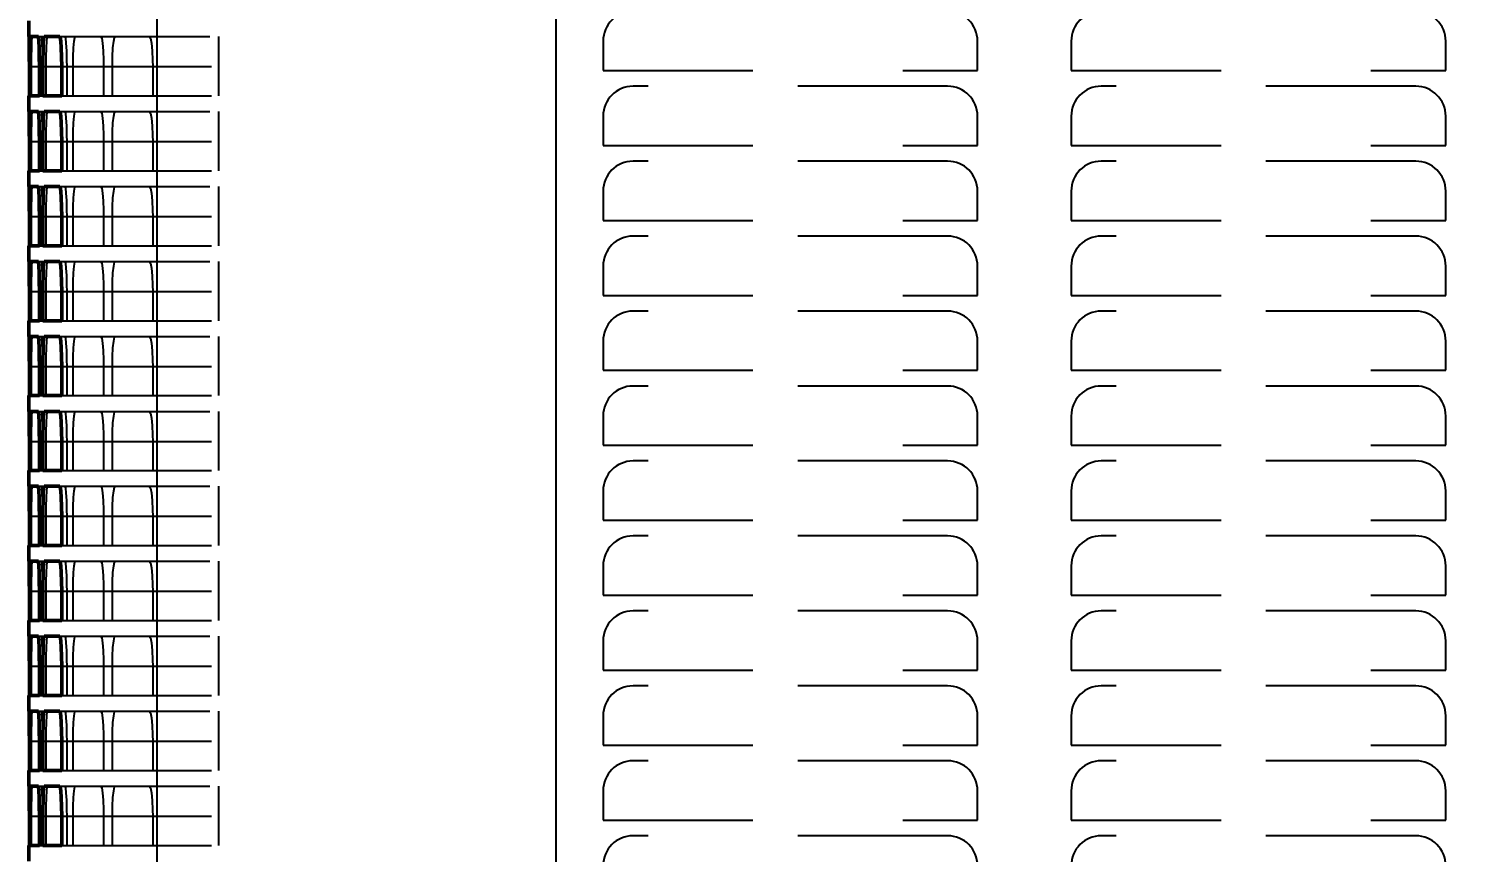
# Model space of a CAD drawing. Header units: inches. Extents: x -0.3 to 42.3, y 0 to 41.5.
# Drawn here: x -0.27 to 9.32, y 20.64 to 26.13 of the extents above; entities that cross this region are included whole.
import ezdxf

# ---------------------------------------------------------------- set-up
doc = ezdxf.new("R2010")
doc.units = ezdxf.units.IN
doc.header["$MEASUREMENT"] = 0
doc.linetypes.add('Dashed', pattern=[2, 1, -1])
for name, color, linetype, lineweight in [('AM_0', 7, 'Continuous', 50), ('AM_4', 3, 'Continuous', 25), ('AM_5', 3, 'Continuous', 25), ('AM_9', 6, 'Dashed', 25)]:
    doc.layers.add(name, color=color, linetype=linetype, lineweight=lineweight)
doc.dimstyles.get("Standard").update_dxf_attribs({"dimtxt": 0.18, "dimasz": 0.18, "dimexe": 0.18, "dimexo": 0.0625, "dimgap": 0.09, "dimtad": 0, "dimtih": 1, "dimtoh": 1, "dimdec": 4, "dimzin": 0, "dimdsep": 46, "dimtxsty": 'Standard', "dimcen": 0.09, "dimadec": 0, "dimazin": 0, "dimtfac": 1, "dimtdec": 4, "dimtofl": 0, "dimtmove": 0, "dimatfit": 3, "dimfxl": 1, "dimtolj": 1, "dimtzin": 0, "dimarcsym": 0})

# ---------------------------------------------------------------- blocks, each defined once
blk = doc.blocks.new('*D1')
at = {"layer": 'AM_5', "color": 0, "lineweight": -2}
for p, q in [((17.5, 41.5), (39.27, 41.5)), ((39.27, 39.5), (39.27, 26.3846)), ((39.27, 2), (39.27, 15.1154)), ((3.39, 0), (39.27, 0))]:
    blk.add_line(p, q, dxfattribs=at)
at = {"layer": 'AM_5', "color": 0}
for points in [[(39.6033, 39.5), (38.9367, 39.5), (39.27, 41.5)], [(38.9367, 2), (39.6033, 2), (39.27, 0)]]:
    blk.add_solid(points, dxfattribs=at)
at = {"layer": 'Defpoints', "color": 0}
for p in [(17.5, 41.5), (3.39, 0), (39.27, 0)]:
    blk.add_point(p, dxfattribs=at)
at = {"layer": 'AM_5', "color": 0, "insert": (39.27, 20.75), "char_height": 2, "attachment_point": 5, "rotation": 90}
blk.add_mtext('\\A1;41.5 in', dxfattribs=at)

msp = doc.modelspace()

# ---------------------------------------------------------------- linework, layer by layer
at = {"layer": 'AM_0'}
for p, q in [((-0.27, 26.186), (-0.27, 26.081)), ((-0.26742, 26.081), (-0.27, 26.081)), ((-0.20582, 26.081), (-0.25626, 26.081)), ((-0.06207, 26.081), (-0.16774, 26.081)), ((-0.26593, 25.686), (-0.26593, 25.881)), ((-0.25913, 25.881), (-0.25913, 25.686)), ((-0.19909, 25.686), (-0.19909, 25.881)), ((-0.17586, 25.881), (-0.17586, 25.686)), ((-0.05007, 25.686), (-0.05007, 25.881)), ((-0.27, 25.686), (-0.26593, 25.686)), ((-0.27, 25.686), (-0.27, 25.581)), ((-0.25913, 25.686), (-0.19909, 25.686)), ((-0.17586, 25.686), (-0.05007, 25.686)), ((-0.26742, 25.581), (-0.27, 25.581)), ((-0.20582, 25.581), (-0.25626, 25.581)), ((-0.06207, 25.581), (-0.16774, 25.581)), ((-0.26593, 25.186), (-0.26593, 25.381)), ((-0.25913, 25.381), (-0.25913, 25.186)), ((-0.19909, 25.186), (-0.19909, 25.381)), ((-0.17586, 25.381), (-0.17586, 25.186)), ((-0.05007, 25.186), (-0.05007, 25.381)), ((-0.27, 25.186), (-0.26593, 25.186)), ((-0.27, 25.186), (-0.27, 25.081)), ((-0.25913, 25.186), (-0.19909, 25.186)), ((-0.17586, 25.186), (-0.05007, 25.186)), ((-0.26742, 25.081), (-0.27, 25.081)), ((-0.20582, 25.081), (-0.25626, 25.081)), ((-0.06207, 25.081), (-0.16774, 25.081)), ((-0.26593, 24.686), (-0.26593, 24.881)), ((-0.25913, 24.881), (-0.25913, 24.686)), ((-0.19909, 24.686), (-0.19909, 24.881)), ((-0.17586, 24.881), (-0.17586, 24.686)), ((-0.05007, 24.686), (-0.05007, 24.881)), ((-0.27, 24.686), (-0.26593, 24.686)), ((-0.27, 24.686), (-0.27, 24.581)), ((-0.25913, 24.686), (-0.19909, 24.686)), ((-0.17586, 24.686), (-0.05007, 24.686)), ((-0.26742, 24.581), (-0.27, 24.581)), ((-0.20582, 24.581), (-0.25626, 24.581)), ((-0.06207, 24.581), (-0.16774, 24.581)), ((-0.26593, 24.186), (-0.26593, 24.381)), ((-0.25913, 24.381), (-0.25913, 24.186)), ((-0.19909, 24.186), (-0.19909, 24.381)), ((-0.17586, 24.381), (-0.17586, 24.186)), ((-0.05007, 24.186), (-0.05007, 24.381)), ((-0.27, 24.186), (-0.26593, 24.186)), ((-0.27, 24.186), (-0.27, 24.081)), ((-0.25913, 24.186), (-0.19909, 24.186)), ((-0.17586, 24.186), (-0.05007, 24.186)), ((-0.26742, 24.081), (-0.27, 24.081)), ((-0.20582, 24.081), (-0.25626, 24.081)), ((-0.06207, 24.081), (-0.16774, 24.081)), ((-0.26593, 23.686), (-0.26593, 23.881)), ((-0.25913, 23.881), (-0.25913, 23.686)), ((-0.19909, 23.686), (-0.19909, 23.881)), ((-0.17586, 23.881), (-0.17586, 23.686)), ((-0.05007, 23.686), (-0.05007, 23.881)), ((-0.27, 23.686), (-0.26593, 23.686)), ((-0.27, 23.686), (-0.27, 23.581)), ((-0.25913, 23.686), (-0.19909, 23.686)), ((-0.17586, 23.686), (-0.05007, 23.686)), ((-0.26742, 23.581), (-0.27, 23.581)), ((-0.20582, 23.581), (-0.25626, 23.581)), ((-0.06207, 23.581), (-0.16774, 23.581)), ((-0.26593, 23.186), (-0.26593, 23.381)), ((-0.25913, 23.381), (-0.25913, 23.186)), ((-0.19909, 23.186), (-0.19909, 23.381)), ((-0.17586, 23.381), (-0.17586, 23.186)), ((-0.05007, 23.186), (-0.05007, 23.381)), ((-0.27, 23.186), (-0.26593, 23.186)), ((-0.27, 23.186), (-0.27, 23.081)), ((-0.25913, 23.186), (-0.19909, 23.186)), ((-0.17586, 23.186), (-0.05007, 23.186)), ((-0.26742, 23.081), (-0.27, 23.081)), ((-0.20582, 23.081), (-0.25626, 23.081)), ((-0.06207, 23.081), (-0.16774, 23.081)), ((-0.26593, 22.686), (-0.26593, 22.881)), ((-0.25913, 22.881), (-0.25913, 22.686)), ((-0.19909, 22.686), (-0.19909, 22.881)), ((-0.17586, 22.881), (-0.17586, 22.686)), ((-0.05007, 22.686), (-0.05007, 22.881)), ((-0.27, 22.686), (-0.26593, 22.686)), ((-0.27, 22.686), (-0.27, 22.581)), ((-0.25913, 22.686), (-0.19909, 22.686)), ((-0.17586, 22.686), (-0.05007, 22.686)), ((-0.26742, 22.581), (-0.27, 22.581)), ((-0.20582, 22.581), (-0.25626, 22.581)), ((-0.06207, 22.581), (-0.16774, 22.581)), ((-0.26593, 22.186), (-0.26593, 22.381)), ((-0.25913, 22.381), (-0.25913, 22.186)), ((-0.19909, 22.186), (-0.19909, 22.381)), ((-0.17586, 22.381), (-0.17586, 22.186)), ((-0.05007, 22.186), (-0.05007, 22.381)), ((-0.27, 22.186), (-0.26593, 22.186)), ((-0.27, 22.186), (-0.27, 22.081)), ((-0.25913, 22.186), (-0.19909, 22.186)), ((-0.17586, 22.186), (-0.05007, 22.186)), ((-0.26742, 22.081), (-0.27, 22.081)), ((-0.20582, 22.081), (-0.25626, 22.081)), ((-0.06207, 22.081), (-0.16774, 22.081)), ((-0.26593, 21.686), (-0.26593, 21.881)), ((-0.25913, 21.881), (-0.25913, 21.686)), ((-0.19909, 21.686), (-0.19909, 21.881)), ((-0.17586, 21.881), (-0.17586, 21.686)), ((-0.05007, 21.686), (-0.05007, 21.881)), ((-0.27, 21.686), (-0.26593, 21.686)), ((-0.27, 21.686), (-0.27, 21.581)), ((-0.25913, 21.686), (-0.19909, 21.686)), ((-0.17586, 21.686), (-0.05007, 21.686)), ((-0.26742, 21.581), (-0.27, 21.581)), ((-0.20582, 21.581), (-0.25626, 21.581)), ((-0.06207, 21.581), (-0.16774, 21.581)), ((-0.26593, 21.186), (-0.26593, 21.381)), ((-0.25913, 21.381), (-0.25913, 21.186)), ((-0.19909, 21.186), (-0.19909, 21.381)), ((-0.17586, 21.381), (-0.17586, 21.186)), ((-0.05007, 21.186), (-0.05007, 21.381)), ((-0.27, 21.186), (-0.26593, 21.186)), ((-0.27, 21.186), (-0.27, 21.081)), ((-0.25913, 21.186), (-0.19909, 21.186)), ((-0.17586, 21.186), (-0.05007, 21.186)), ((-0.26742, 21.081), (-0.27, 21.081)), ((-0.20582, 21.081), (-0.25626, 21.081)), ((-0.06207, 21.081), (-0.16774, 21.081)), ((-0.26593, 20.686), (-0.26593, 20.881)), ((-0.25913, 20.881), (-0.25913, 20.686)), ((-0.19909, 20.686), (-0.19909, 20.881)), ((-0.17586, 20.881), (-0.17586, 20.686)), ((-0.05007, 20.686), (-0.05007, 20.881)), ((-0.27, 20.686), (-0.26593, 20.686)), ((-0.27, 20.686), (-0.27, 20.581)), ((-0.25913, 20.686), (-0.19909, 20.686)), ((-0.17586, 20.686), (-0.05007, 20.686))]:
    msp.add_line(p, q, dxfattribs=at)
for points in [[(-0.26593, 25.881), (-0.26603, 25.9472), (-0.26629, 26.00594), (-0.26667, 26.05059), (-0.26712, 26.07612), (-0.26742, 26.081)], [(-0.25626, 26.081), (-0.25725, 26.06972), (-0.25809, 26.03717), (-0.25871, 25.987), (-0.25906, 25.92488), (-0.25913, 25.881)], [(-0.19909, 25.881), (-0.19947, 25.94717), (-0.20059, 26.00588), (-0.20229, 26.05053), (-0.20437, 26.0761), (-0.20582, 26.081)], [(-0.16774, 26.081), (-0.17047, 26.06971), (-0.17286, 26.03711), (-0.17465, 25.98689), (-0.17567, 25.92475), (-0.17586, 25.881)], [(-0.05007, 25.881), (-0.05075, 25.94711), (-0.05272, 26.00577), (-0.05573, 26.05042), (-0.05944, 26.07604), (-0.06207, 26.081)], [(-0.26593, 25.381), (-0.26603, 25.4472), (-0.26629, 25.50594), (-0.26667, 25.55059), (-0.26712, 25.57612), (-0.26742, 25.581)], [(-0.25626, 25.581), (-0.25725, 25.56972), (-0.25809, 25.53717), (-0.25871, 25.487), (-0.25906, 25.42488), (-0.25913, 25.381)], [(-0.19909, 25.381), (-0.19947, 25.44717), (-0.20059, 25.50588), (-0.20229, 25.55053), (-0.20437, 25.5761), (-0.20582, 25.581)], [(-0.16774, 25.581), (-0.17047, 25.56971), (-0.17286, 25.53711), (-0.17465, 25.48689), (-0.17567, 25.42475), (-0.17586, 25.381)], [(-0.05007, 25.381), (-0.05075, 25.44711), (-0.05272, 25.50577), (-0.05573, 25.55042), (-0.05944, 25.57604), (-0.06207, 25.581)], [(-0.26593, 24.881), (-0.26603, 24.9472), (-0.26629, 25.00594), (-0.26667, 25.05059), (-0.26712, 25.07612), (-0.26742, 25.081)], [(-0.25626, 25.081), (-0.25725, 25.06972), (-0.25809, 25.03717), (-0.25871, 24.987), (-0.25906, 24.92488), (-0.25913, 24.881)], [(-0.19909, 24.881), (-0.19947, 24.94717), (-0.20059, 25.00588), (-0.20229, 25.05053), (-0.20437, 25.0761), (-0.20582, 25.081)], [(-0.16774, 25.081), (-0.17047, 25.06971), (-0.17286, 25.03711), (-0.17465, 24.98689), (-0.17567, 24.92475), (-0.17586, 24.881)], [(-0.05007, 24.881), (-0.05075, 24.94711), (-0.05272, 25.00577), (-0.05573, 25.05042), (-0.05944, 25.07604), (-0.06207, 25.081)], [(-0.26593, 24.381), (-0.26603, 24.4472), (-0.26629, 24.50594), (-0.26667, 24.55059), (-0.26712, 24.57612), (-0.26742, 24.581)], [(-0.25626, 24.581), (-0.25725, 24.56972), (-0.25809, 24.53717), (-0.25871, 24.487), (-0.25906, 24.42488), (-0.25913, 24.381)], [(-0.19909, 24.381), (-0.19947, 24.44717), (-0.20059, 24.50588), (-0.20229, 24.55053), (-0.20437, 24.5761), (-0.20582, 24.581)], [(-0.16774, 24.581), (-0.17047, 24.56971), (-0.17286, 24.53711), (-0.17465, 24.48689), (-0.17567, 24.42475), (-0.17586, 24.381)], [(-0.05007, 24.381), (-0.05075, 24.44711), (-0.05272, 24.50577), (-0.05573, 24.55042), (-0.05944, 24.57604), (-0.06207, 24.581)], [(-0.26593, 23.881), (-0.26603, 23.9472), (-0.26629, 24.00594), (-0.26667, 24.05059), (-0.26712, 24.07612), (-0.26742, 24.081)], [(-0.25626, 24.081), (-0.25725, 24.06972), (-0.25809, 24.03717), (-0.25871, 23.987), (-0.25906, 23.92488), (-0.25913, 23.881)], [(-0.19909, 23.881), (-0.19947, 23.94717), (-0.20059, 24.00588), (-0.20229, 24.05053), (-0.20437, 24.0761), (-0.20582, 24.081)], [(-0.16774, 24.081), (-0.17047, 24.06971), (-0.17286, 24.03711), (-0.17465, 23.98689), (-0.17567, 23.92475), (-0.17586, 23.881)], [(-0.05007, 23.881), (-0.05075, 23.94711), (-0.05272, 24.00577), (-0.05573, 24.05042), (-0.05944, 24.07604), (-0.06207, 24.081)], [(-0.26593, 23.381), (-0.26603, 23.4472), (-0.26629, 23.50594), (-0.26667, 23.55059), (-0.26712, 23.57612), (-0.26742, 23.581)], [(-0.25626, 23.581), (-0.25725, 23.56972), (-0.25809, 23.53717), (-0.25871, 23.487), (-0.25906, 23.42488), (-0.25913, 23.381)], [(-0.19909, 23.381), (-0.19947, 23.44717), (-0.20059, 23.50588), (-0.20229, 23.55053), (-0.20437, 23.5761), (-0.20582, 23.581)], [(-0.16774, 23.581), (-0.17047, 23.56971), (-0.17286, 23.53711), (-0.17465, 23.48689), (-0.17567, 23.42475), (-0.17586, 23.381)], [(-0.05007, 23.381), (-0.05075, 23.44711), (-0.05272, 23.50577), (-0.05573, 23.55042), (-0.05944, 23.57604), (-0.06207, 23.581)], [(-0.26593, 22.881), (-0.26603, 22.9472), (-0.26629, 23.00594), (-0.26667, 23.05059), (-0.26712, 23.07612), (-0.26742, 23.081)], [(-0.25626, 23.081), (-0.25725, 23.06972), (-0.25809, 23.03717), (-0.25871, 22.987), (-0.25906, 22.92488), (-0.25913, 22.881)], [(-0.19909, 22.881), (-0.19947, 22.94717), (-0.20059, 23.00588), (-0.20229, 23.05053), (-0.20437, 23.0761), (-0.20582, 23.081)], [(-0.16774, 23.081), (-0.17047, 23.06971), (-0.17286, 23.03711), (-0.17465, 22.98689), (-0.17567, 22.92475), (-0.17586, 22.881)], [(-0.05007, 22.881), (-0.05075, 22.94711), (-0.05272, 23.00577), (-0.05573, 23.05042), (-0.05944, 23.07604), (-0.06207, 23.081)], [(-0.26593, 22.381), (-0.26603, 22.4472), (-0.26629, 22.50594), (-0.26667, 22.55059), (-0.26712, 22.57612), (-0.26742, 22.581)], [(-0.25626, 22.581), (-0.25725, 22.56972), (-0.25809, 22.53717), (-0.25871, 22.487), (-0.25906, 22.42488), (-0.25913, 22.381)], [(-0.19909, 22.381), (-0.19947, 22.44717), (-0.20059, 22.50588), (-0.20229, 22.55053), (-0.20437, 22.5761), (-0.20582, 22.581)], [(-0.16774, 22.581), (-0.17047, 22.56971), (-0.17286, 22.53711), (-0.17465, 22.48689), (-0.17567, 22.42475), (-0.17586, 22.381)], [(-0.05007, 22.381), (-0.05075, 22.44711), (-0.05272, 22.50577), (-0.05573, 22.55042), (-0.05944, 22.57604), (-0.06207, 22.581)], [(-0.26593, 21.881), (-0.26603, 21.9472), (-0.26629, 22.00594), (-0.26667, 22.05059), (-0.26712, 22.07612), (-0.26742, 22.081)], [(-0.25626, 22.081), (-0.25725, 22.06972), (-0.25809, 22.03717), (-0.25871, 21.987), (-0.25906, 21.92488), (-0.25913, 21.881)], [(-0.19909, 21.881), (-0.19947, 21.94717), (-0.20059, 22.00588), (-0.20229, 22.05053), (-0.20437, 22.0761), (-0.20582, 22.081)], [(-0.16774, 22.081), (-0.17047, 22.06971), (-0.17286, 22.03711), (-0.17465, 21.98689), (-0.17567, 21.92475), (-0.17586, 21.881)], [(-0.05007, 21.881), (-0.05075, 21.94711), (-0.05272, 22.00577), (-0.05573, 22.05042), (-0.05944, 22.07604), (-0.06207, 22.081)], [(-0.26593, 21.381), (-0.26603, 21.4472), (-0.26629, 21.50594), (-0.26667, 21.55059), (-0.26712, 21.57612), (-0.26742, 21.581)], [(-0.25626, 21.581), (-0.25725, 21.56972), (-0.25809, 21.53717), (-0.25871, 21.487), (-0.25906, 21.42488), (-0.25913, 21.381)], [(-0.19909, 21.381), (-0.19947, 21.44717), (-0.20059, 21.50588), (-0.20229, 21.55053), (-0.20437, 21.5761), (-0.20582, 21.581)], [(-0.16774, 21.581), (-0.17047, 21.56971), (-0.17286, 21.53711), (-0.17465, 21.48689), (-0.17567, 21.42475), (-0.17586, 21.381)], [(-0.05007, 21.381), (-0.05075, 21.44711), (-0.05272, 21.50577), (-0.05573, 21.55042), (-0.05944, 21.57604), (-0.06207, 21.581)], [(-0.26593, 20.881), (-0.26603, 20.9472), (-0.26629, 21.00594), (-0.26667, 21.05059), (-0.26712, 21.07612), (-0.26742, 21.081)], [(-0.25626, 21.081), (-0.25725, 21.06972), (-0.25809, 21.03717), (-0.25871, 20.987), (-0.25906, 20.92488), (-0.25913, 20.881)], [(-0.19909, 20.881), (-0.19947, 20.94717), (-0.20059, 21.00588), (-0.20229, 21.05053), (-0.20437, 21.0761), (-0.20582, 21.081)], [(-0.16774, 21.081), (-0.17047, 21.06971), (-0.17286, 21.03711), (-0.17465, 20.98689), (-0.17567, 20.92475), (-0.17586, 20.881)], [(-0.05007, 20.881), (-0.05075, 20.94711), (-0.05272, 21.00577), (-0.05573, 21.05042), (-0.05944, 21.07604), (-0.06207, 21.081)]]:
    msp.add_lwpolyline(points, dxfattribs=at)
at = {"layer": 'AM_4'}
for p, q in [((0.58584, 41.5), (0.58584, 14.625)), ((3.2489, 41.5), (3.2489, 14.625)), ((-0.25913, 25.881), (-0.19909, 25.881)), ((-0.17586, 25.881), (-0.05007, 25.881)), ((-0.25913, 25.381), (-0.19909, 25.381)), ((-0.17586, 25.381), (-0.05007, 25.381)), ((-0.25913, 24.881), (-0.19909, 24.881)), ((-0.17586, 24.881), (-0.05007, 24.881)), ((-0.25913, 24.381), (-0.19909, 24.381)), ((-0.17586, 24.381), (-0.05007, 24.381)), ((-0.25913, 23.881), (-0.19909, 23.881)), ((-0.17586, 23.881), (-0.05007, 23.881)), ((-0.25913, 23.381), (-0.19909, 23.381)), ((-0.17586, 23.381), (-0.05007, 23.381)), ((-0.25913, 22.881), (-0.19909, 22.881)), ((-0.17586, 22.881), (-0.05007, 22.881)), ((-0.25913, 22.381), (-0.19909, 22.381)), ((-0.17586, 22.381), (-0.05007, 22.381)), ((-0.25913, 21.881), (-0.19909, 21.881)), ((-0.17586, 21.881), (-0.05007, 21.881)), ((-0.25913, 21.381), (-0.19909, 21.381)), ((-0.17586, 21.381), (-0.05007, 21.381)), ((-0.25913, 20.881), (-0.19909, 20.881)), ((-0.17586, 20.881), (-0.05007, 20.881))]:
    msp.add_line(p, q, dxfattribs=at)
at = {"layer": 'AM_9'}
for p, q in [((3.2489, 41.5), (3.2489, 1.625)), ((-0.26742, 26.081), (-0.25626, 26.081)), ((-0.20582, 26.081), (-0.16774, 26.081)), ((-0.06207, 26.081), (1, 26.081)), ((1, 25.686), (1, 26.081)), ((3.564, 26.05), (3.564, 25.855)), ((6.064, 25.855), (6.064, 26.05)), ((6.689, 26.05), (6.689, 25.855)), ((9.189, 25.855), (9.189, 26.05)), ((-0.26593, 25.881), (-0.25913, 25.881)), ((-0.26035, 25.881), (-0.26035, 25.686)), ((-0.25075, 25.686), (-0.25075, 25.881)), ((-0.19909, 25.881), (-0.17586, 25.881)), ((-0.17953, 25.881), (-0.17953, 25.686)), ((-0.15351, 25.686), (-0.15351, 25.881)), ((-0.05007, 25.881), (1, 25.881)), ((-0.01649, 25.881), (-0.01649, 25.686)), ((0.026, 25.686), (0.026, 25.881)), ((0.22909, 25.881), (0.22909, 25.686)), ((0.28815, 25.686), (0.28815, 25.881)), ((0.55774, 25.881), (0.55774, 25.686)), ((3.564, 25.855), (6.064, 25.855)), ((6.689, 25.855), (9.189, 25.855)), ((5.864, 25.75), (3.764, 25.75)), ((8.989, 25.75), (6.889, 25.75)), ((-0.26593, 25.686), (-0.25913, 25.686)), ((-0.19909, 25.686), (-0.17586, 25.686)), ((-0.05007, 25.686), (1, 25.686)), ((-0.26742, 25.581), (-0.25626, 25.581)), ((-0.20582, 25.581), (-0.16774, 25.581)), ((-0.06207, 25.581), (1, 25.581)), ((1, 25.186), (1, 25.581)), ((3.564, 25.55), (3.564, 25.355)), ((6.064, 25.355), (6.064, 25.55)), ((6.689, 25.55), (6.689, 25.355)), ((9.189, 25.355), (9.189, 25.55)), ((-0.26593, 25.381), (-0.25913, 25.381)), ((-0.26035, 25.381), (-0.26035, 25.186)), ((-0.25075, 25.186), (-0.25075, 25.381)), ((-0.19909, 25.381), (-0.17586, 25.381)), ((-0.17953, 25.381), (-0.17953, 25.186)), ((-0.15351, 25.186), (-0.15351, 25.381)), ((-0.05007, 25.381), (1, 25.381)), ((-0.01649, 25.381), (-0.01649, 25.186)), ((0.026, 25.186), (0.026, 25.381)), ((0.22909, 25.381), (0.22909, 25.186)), ((0.28815, 25.186), (0.28815, 25.381)), ((0.55774, 25.381), (0.55774, 25.186)), ((3.564, 25.355), (6.064, 25.355)), ((6.689, 25.355), (9.189, 25.355)), ((5.864, 25.25), (3.764, 25.25)), ((8.989, 25.25), (6.889, 25.25)), ((-0.26593, 25.186), (-0.25913, 25.186)), ((-0.19909, 25.186), (-0.17586, 25.186)), ((-0.05007, 25.186), (1, 25.186)), ((-0.26742, 25.081), (-0.25626, 25.081)), ((-0.20582, 25.081), (-0.16774, 25.081)), ((-0.06207, 25.081), (1, 25.081)), ((1, 24.686), (1, 25.081)), ((3.564, 25.05), (3.564, 24.855)), ((6.064, 24.855), (6.064, 25.05)), ((6.689, 25.05), (6.689, 24.855)), ((9.189, 24.855), (9.189, 25.05)), ((-0.26593, 24.881), (-0.25913, 24.881)), ((-0.26035, 24.881), (-0.26035, 24.686)), ((-0.25075, 24.686), (-0.25075, 24.881)), ((-0.19909, 24.881), (-0.17586, 24.881)), ((-0.17953, 24.881), (-0.17953, 24.686)), ((-0.15351, 24.686), (-0.15351, 24.881)), ((-0.05007, 24.881), (1, 24.881)), ((-0.01649, 24.881), (-0.01649, 24.686)), ((0.026, 24.686), (0.026, 24.881)), ((0.22909, 24.881), (0.22909, 24.686)), ((0.28815, 24.686), (0.28815, 24.881)), ((0.55774, 24.881), (0.55774, 24.686)), ((3.564, 24.855), (6.064, 24.855)), ((6.689, 24.855), (9.189, 24.855)), ((5.864, 24.75), (3.764, 24.75)), ((8.989, 24.75), (6.889, 24.75)), ((-0.26593, 24.686), (-0.25913, 24.686)), ((-0.19909, 24.686), (-0.17586, 24.686)), ((-0.05007, 24.686), (1, 24.686)), ((-0.26742, 24.581), (-0.25626, 24.581)), ((-0.20582, 24.581), (-0.16774, 24.581)), ((-0.06207, 24.581), (1, 24.581)), ((1, 24.186), (1, 24.581)), ((3.564, 24.55), (3.564, 24.355)), ((6.064, 24.355), (6.064, 24.55)), ((6.689, 24.55), (6.689, 24.355)), ((9.189, 24.355), (9.189, 24.55)), ((-0.26593, 24.381), (-0.25913, 24.381)), ((-0.26035, 24.381), (-0.26035, 24.186)), ((-0.25075, 24.186), (-0.25075, 24.381)), ((-0.19909, 24.381), (-0.17586, 24.381)), ((-0.17953, 24.381), (-0.17953, 24.186)), ((-0.15351, 24.186), (-0.15351, 24.381)), ((-0.05007, 24.381), (1, 24.381)), ((-0.01649, 24.381), (-0.01649, 24.186)), ((0.026, 24.186), (0.026, 24.381)), ((0.22909, 24.381), (0.22909, 24.186)), ((0.28815, 24.186), (0.28815, 24.381)), ((0.55774, 24.381), (0.55774, 24.186)), ((3.564, 24.355), (6.064, 24.355)), ((6.689, 24.355), (9.189, 24.355)), ((-0.26593, 24.186), (-0.25913, 24.186)), ((-0.19909, 24.186), (-0.17586, 24.186)), ((-0.05007, 24.186), (1, 24.186)), ((5.864, 24.25), (3.764, 24.25)), ((8.989, 24.25), (6.889, 24.25)), ((-0.26742, 24.081), (-0.25626, 24.081)), ((-0.20582, 24.081), (-0.16774, 24.081)), ((-0.06207, 24.081), (1, 24.081)), ((1, 23.686), (1, 24.081)), ((3.564, 24.05), (3.564, 23.855)), ((6.064, 23.855), (6.064, 24.05)), ((6.689, 24.05), (6.689, 23.855)), ((9.189, 23.855), (9.189, 24.05)), ((-0.26593, 23.881), (-0.25913, 23.881)), ((-0.26035, 23.881), (-0.26035, 23.686)), ((-0.25075, 23.686), (-0.25075, 23.881)), ((-0.19909, 23.881), (-0.17586, 23.881)), ((-0.17953, 23.881), (-0.17953, 23.686)), ((-0.15351, 23.686), (-0.15351, 23.881)), ((-0.05007, 23.881), (1, 23.881)), ((-0.01649, 23.881), (-0.01649, 23.686)), ((0.026, 23.686), (0.026, 23.881)), ((0.22909, 23.881), (0.22909, 23.686)), ((0.28815, 23.686), (0.28815, 23.881)), ((0.55774, 23.881), (0.55774, 23.686)), ((3.564, 23.855), (6.064, 23.855)), ((6.689, 23.855), (9.189, 23.855)), ((5.864, 23.75), (3.764, 23.75)), ((8.989, 23.75), (6.889, 23.75)), ((-0.26593, 23.686), (-0.25913, 23.686)), ((-0.19909, 23.686), (-0.17586, 23.686)), ((-0.05007, 23.686), (1, 23.686)), ((-0.26742, 23.581), (-0.25626, 23.581)), ((-0.20582, 23.581), (-0.16774, 23.581)), ((-0.06207, 23.581), (1, 23.581)), ((1, 23.186), (1, 23.581)), ((3.564, 23.55), (3.564, 23.355)), ((6.064, 23.355), (6.064, 23.55)), ((6.689, 23.55), (6.689, 23.355)), ((9.189, 23.355), (9.189, 23.55)), ((-0.26593, 23.381), (-0.25913, 23.381)), ((-0.26035, 23.381), (-0.26035, 23.186)), ((-0.25075, 23.186), (-0.25075, 23.381)), ((-0.19909, 23.381), (-0.17586, 23.381)), ((-0.17953, 23.381), (-0.17953, 23.186)), ((-0.15351, 23.186), (-0.15351, 23.381)), ((-0.05007, 23.381), (1, 23.381)), ((-0.01649, 23.381), (-0.01649, 23.186)), ((0.026, 23.186), (0.026, 23.381)), ((0.22909, 23.381), (0.22909, 23.186)), ((0.28815, 23.186), (0.28815, 23.381)), ((0.55774, 23.381), (0.55774, 23.186)), ((3.564, 23.355), (6.064, 23.355)), ((6.689, 23.355), (9.189, 23.355)), ((5.864, 23.25), (3.764, 23.25)), ((8.989, 23.25), (6.889, 23.25)), ((-0.26593, 23.186), (-0.25913, 23.186)), ((-0.19909, 23.186), (-0.17586, 23.186)), ((-0.05007, 23.186), (1, 23.186)), ((-0.26742, 23.081), (-0.25626, 23.081)), ((-0.20582, 23.081), (-0.16774, 23.081)), ((-0.06207, 23.081), (1, 23.081)), ((1, 22.686), (1, 23.081)), ((3.564, 23.05), (3.564, 22.855)), ((6.064, 22.855), (6.064, 23.05)), ((6.689, 23.05), (6.689, 22.855)), ((9.189, 22.855), (9.189, 23.05)), ((-0.26593, 22.881), (-0.25913, 22.881)), ((-0.26035, 22.881), (-0.26035, 22.686)), ((-0.25075, 22.686), (-0.25075, 22.881)), ((-0.19909, 22.881), (-0.17586, 22.881)), ((-0.17953, 22.881), (-0.17953, 22.686)), ((-0.15351, 22.686), (-0.15351, 22.881)), ((-0.05007, 22.881), (1, 22.881)), ((-0.01649, 22.881), (-0.01649, 22.686)), ((0.026, 22.686), (0.026, 22.881)), ((0.22909, 22.881), (0.22909, 22.686)), ((0.28815, 22.686), (0.28815, 22.881)), ((0.55774, 22.881), (0.55774, 22.686)), ((3.564, 22.855), (6.064, 22.855)), ((6.689, 22.855), (9.189, 22.855)), ((5.864, 22.75), (3.764, 22.75)), ((8.989, 22.75), (6.889, 22.75)), ((-0.26593, 22.686), (-0.25913, 22.686)), ((-0.19909, 22.686), (-0.17586, 22.686)), ((-0.05007, 22.686), (1, 22.686)), ((-0.26742, 22.581), (-0.25626, 22.581)), ((-0.20582, 22.581), (-0.16774, 22.581)), ((-0.06207, 22.581), (1, 22.581)), ((1, 22.186), (1, 22.581)), ((3.564, 22.55), (3.564, 22.355)), ((6.064, 22.355), (6.064, 22.55)), ((6.689, 22.55), (6.689, 22.355)), ((9.189, 22.355), (9.189, 22.55)), ((-0.26593, 22.381), (-0.25913, 22.381)), ((-0.26035, 22.381), (-0.26035, 22.186)), ((-0.25075, 22.186), (-0.25075, 22.381)), ((-0.19909, 22.381), (-0.17586, 22.381)), ((-0.17953, 22.381), (-0.17953, 22.186)), ((-0.15351, 22.186), (-0.15351, 22.381)), ((-0.05007, 22.381), (1, 22.381)), ((-0.01649, 22.381), (-0.01649, 22.186)), ((0.026, 22.186), (0.026, 22.381)), ((0.22909, 22.381), (0.22909, 22.186)), ((0.28815, 22.186), (0.28815, 22.381)), ((0.55774, 22.381), (0.55774, 22.186)), ((3.564, 22.355), (6.064, 22.355)), ((6.689, 22.355), (9.189, 22.355)), ((5.864, 22.25), (3.764, 22.25)), ((8.989, 22.25), (6.889, 22.25)), ((-0.26593, 22.186), (-0.25913, 22.186)), ((-0.19909, 22.186), (-0.17586, 22.186)), ((-0.05007, 22.186), (1, 22.186)), ((-0.26742, 22.081), (-0.25626, 22.081)), ((-0.20582, 22.081), (-0.16774, 22.081)), ((-0.06207, 22.081), (1, 22.081)), ((1, 21.686), (1, 22.081)), ((3.564, 22.05), (3.564, 21.855)), ((6.064, 21.855), (6.064, 22.05)), ((6.689, 22.05), (6.689, 21.855)), ((9.189, 21.855), (9.189, 22.05)), ((-0.26593, 21.881), (-0.25913, 21.881)), ((-0.26035, 21.881), (-0.26035, 21.686)), ((-0.25075, 21.686), (-0.25075, 21.881)), ((-0.19909, 21.881), (-0.17586, 21.881)), ((-0.17953, 21.881), (-0.17953, 21.686)), ((-0.15351, 21.686), (-0.15351, 21.881)), ((-0.05007, 21.881), (1, 21.881)), ((-0.01649, 21.881), (-0.01649, 21.686)), ((0.026, 21.686), (0.026, 21.881)), ((0.22909, 21.881), (0.22909, 21.686)), ((0.28815, 21.686), (0.28815, 21.881)), ((0.55774, 21.881), (0.55774, 21.686)), ((3.564, 21.855), (6.064, 21.855)), ((6.689, 21.855), (9.189, 21.855)), ((-0.26593, 21.686), (-0.25913, 21.686)), ((-0.19909, 21.686), (-0.17586, 21.686)), ((-0.05007, 21.686), (1, 21.686)), ((5.864, 21.75), (3.764, 21.75)), ((8.989, 21.75), (6.889, 21.75)), ((-0.26742, 21.581), (-0.25626, 21.581)), ((-0.20582, 21.581), (-0.16774, 21.581)), ((-0.06207, 21.581), (1, 21.581)), ((1, 21.186), (1, 21.581)), ((3.564, 21.55), (3.564, 21.355)), ((6.064, 21.355), (6.064, 21.55)), ((6.689, 21.55), (6.689, 21.355)), ((9.189, 21.355), (9.189, 21.55)), ((-0.26593, 21.381), (-0.25913, 21.381)), ((-0.26035, 21.381), (-0.26035, 21.186)), ((-0.25075, 21.186), (-0.25075, 21.381)), ((-0.19909, 21.381), (-0.17586, 21.381)), ((-0.17953, 21.381), (-0.17953, 21.186)), ((-0.15351, 21.186), (-0.15351, 21.381)), ((-0.05007, 21.381), (1, 21.381)), ((-0.01649, 21.381), (-0.01649, 21.186)), ((0.026, 21.186), (0.026, 21.381)), ((0.22909, 21.381), (0.22909, 21.186)), ((0.28815, 21.186), (0.28815, 21.381)), ((0.55774, 21.381), (0.55774, 21.186)), ((3.564, 21.355), (6.064, 21.355)), ((6.689, 21.355), (9.189, 21.355)), ((5.864, 21.25), (3.764, 21.25)), ((8.989, 21.25), (6.889, 21.25)), ((-0.26593, 21.186), (-0.25913, 21.186)), ((-0.19909, 21.186), (-0.17586, 21.186)), ((-0.05007, 21.186), (1, 21.186)), ((-0.26742, 21.081), (-0.25626, 21.081)), ((-0.20582, 21.081), (-0.16774, 21.081)), ((-0.06207, 21.081), (1, 21.081)), ((1, 20.686), (1, 21.081)), ((3.564, 21.05), (3.564, 20.855)), ((6.064, 20.855), (6.064, 21.05)), ((6.689, 21.05), (6.689, 20.855)), ((9.189, 20.855), (9.189, 21.05)), ((-0.26593, 20.881), (-0.25913, 20.881)), ((-0.26035, 20.881), (-0.26035, 20.686)), ((-0.25075, 20.686), (-0.25075, 20.881)), ((-0.19909, 20.881), (-0.17586, 20.881)), ((-0.17953, 20.881), (-0.17953, 20.686)), ((-0.15351, 20.686), (-0.15351, 20.881)), ((-0.05007, 20.881), (1, 20.881)), ((-0.01649, 20.881), (-0.01649, 20.686)), ((0.026, 20.686), (0.026, 20.881)), ((0.22909, 20.881), (0.22909, 20.686)), ((0.28815, 20.686), (0.28815, 20.881)), ((0.55774, 20.881), (0.55774, 20.686)), ((3.564, 20.855), (6.064, 20.855)), ((6.689, 20.855), (9.189, 20.855)), ((5.864, 20.75), (3.764, 20.75)), ((8.989, 20.75), (6.889, 20.75)), ((-0.26593, 20.686), (-0.25913, 20.686)), ((-0.19909, 20.686), (-0.17586, 20.686)), ((-0.05007, 20.686), (1, 20.686))]:
    msp.add_line(p, q, dxfattribs=at)
for points in [[(-0.26273, 26.081), (-0.26198, 26.06972), (-0.26128, 26.03717), (-0.26073, 25.987), (-0.26041, 25.92489), (-0.26035, 25.881)], [(-0.25075, 25.881), (-0.25055, 25.94719), (-0.24996, 26.00592), (-0.24902, 26.05057), (-0.24784, 26.07611), (-0.24699, 26.081)], [(-0.18716, 26.081), (-0.18467, 26.06971), (-0.18243, 26.03712), (-0.18071, 25.9869), (-0.17972, 25.92476), (-0.17953, 25.881)], [(-0.15351, 25.881), (-0.15301, 25.94715), (-0.15156, 26.00585), (-0.14931, 26.0505), (-0.1465, 26.07608), (-0.14448, 26.081)], [(-0.0294, 26.081), (-0.02516, 26.06969), (-0.02136, 26.03702), (-0.01846, 25.9867), (-0.01681, 25.92451), (-0.01649, 25.881)], [(0.026, 25.881), (0.0268, 25.94708), (0.0291, 26.0057), (0.03265, 26.05035), (0.0371, 26.07601), (0.0403, 26.081)], [(0.21089, 26.081), (0.21689, 26.06965), (0.22225, 26.03686), (0.22634, 25.98638), (0.22866, 25.92412), (0.22909, 25.881)], [(0.28815, 25.881), (0.28924, 25.94697), (0.29239, 26.0055), (0.29725, 26.05014), (0.30334, 26.07592), (0.30776, 26.081)], [(0.5342, 26.081), (0.54199, 26.0696), (0.54894, 26.03665), (0.55421, 25.98596), (0.55719, 25.92359), (0.55774, 25.881)], [(-0.26273, 25.581), (-0.26198, 25.56972), (-0.26128, 25.53717), (-0.26073, 25.487), (-0.26041, 25.42489), (-0.26035, 25.381)], [(-0.25075, 25.381), (-0.25055, 25.44719), (-0.24996, 25.50592), (-0.24902, 25.55057), (-0.24784, 25.57611), (-0.24699, 25.581)], [(-0.18716, 25.581), (-0.18467, 25.56971), (-0.18243, 25.53712), (-0.18071, 25.4869), (-0.17972, 25.42476), (-0.17953, 25.381)], [(-0.15351, 25.381), (-0.15301, 25.44715), (-0.15156, 25.50585), (-0.14931, 25.5505), (-0.1465, 25.57608), (-0.14448, 25.581)], [(-0.0294, 25.581), (-0.02516, 25.56969), (-0.02136, 25.53702), (-0.01846, 25.4867), (-0.01681, 25.42451), (-0.01649, 25.381)], [(0.026, 25.381), (0.0268, 25.44708), (0.0291, 25.5057), (0.03265, 25.55035), (0.0371, 25.57601), (0.0403, 25.581)], [(0.21089, 25.581), (0.21689, 25.56965), (0.22225, 25.53686), (0.22634, 25.48638), (0.22866, 25.42412), (0.22909, 25.381)], [(0.28815, 25.381), (0.28924, 25.44697), (0.29239, 25.5055), (0.29725, 25.55014), (0.30334, 25.57592), (0.30776, 25.581)], [(0.5342, 25.581), (0.54199, 25.5696), (0.54894, 25.53665), (0.55421, 25.48596), (0.55719, 25.42359), (0.55774, 25.381)], [(-0.26273, 25.081), (-0.26198, 25.06972), (-0.26128, 25.03717), (-0.26073, 24.987), (-0.26041, 24.92489), (-0.26035, 24.881)], [(-0.25075, 24.881), (-0.25055, 24.94719), (-0.24996, 25.00592), (-0.24902, 25.05057), (-0.24784, 25.07611), (-0.24699, 25.081)], [(-0.18716, 25.081), (-0.18467, 25.06971), (-0.18243, 25.03712), (-0.18071, 24.9869), (-0.17972, 24.92476), (-0.17953, 24.881)], [(-0.15351, 24.881), (-0.15301, 24.94715), (-0.15156, 25.00585), (-0.14931, 25.0505), (-0.1465, 25.07608), (-0.14448, 25.081)], [(-0.0294, 25.081), (-0.02516, 25.06969), (-0.02136, 25.03702), (-0.01846, 24.9867), (-0.01681, 24.92451), (-0.01649, 24.881)], [(0.026, 24.881), (0.0268, 24.94708), (0.0291, 25.0057), (0.03265, 25.05035), (0.0371, 25.07601), (0.0403, 25.081)], [(0.21089, 25.081), (0.21689, 25.06965), (0.22225, 25.03686), (0.22634, 24.98638), (0.22866, 24.92412), (0.22909, 24.881)], [(0.28815, 24.881), (0.28924, 24.94697), (0.29239, 25.0055), (0.29725, 25.05014), (0.30334, 25.07592), (0.30776, 25.081)], [(0.5342, 25.081), (0.54199, 25.0696), (0.54894, 25.03665), (0.55421, 24.98596), (0.55719, 24.92359), (0.55774, 24.881)], [(-0.26273, 24.581), (-0.26198, 24.56972), (-0.26128, 24.53717), (-0.26073, 24.487), (-0.26041, 24.42489), (-0.26035, 24.381)], [(-0.25075, 24.381), (-0.25055, 24.44719), (-0.24996, 24.50592), (-0.24902, 24.55057), (-0.24784, 24.57611), (-0.24699, 24.581)], [(-0.18716, 24.581), (-0.18467, 24.56971), (-0.18243, 24.53712), (-0.18071, 24.4869), (-0.17972, 24.42476), (-0.17953, 24.381)], [(-0.15351, 24.381), (-0.15301, 24.44715), (-0.15156, 24.50585), (-0.14931, 24.5505), (-0.1465, 24.57608), (-0.14448, 24.581)], [(-0.0294, 24.581), (-0.02516, 24.56969), (-0.02136, 24.53702), (-0.01846, 24.4867), (-0.01681, 24.42451), (-0.01649, 24.381)], [(0.026, 24.381), (0.0268, 24.44708), (0.0291, 24.5057), (0.03265, 24.55035), (0.0371, 24.57601), (0.0403, 24.581)], [(0.21089, 24.581), (0.21689, 24.56965), (0.22225, 24.53686), (0.22634, 24.48638), (0.22866, 24.42412), (0.22909, 24.381)], [(0.28815, 24.381), (0.28924, 24.44697), (0.29239, 24.5055), (0.29725, 24.55014), (0.30334, 24.57592), (0.30776, 24.581)], [(0.5342, 24.581), (0.54199, 24.5696), (0.54894, 24.53665), (0.55421, 24.48596), (0.55719, 24.42359), (0.55774, 24.381)], [(-0.26273, 24.081), (-0.26198, 24.06972), (-0.26128, 24.03717), (-0.26073, 23.987), (-0.26041, 23.92489), (-0.26035, 23.881)], [(-0.25075, 23.881), (-0.25055, 23.94719), (-0.24996, 24.00592), (-0.24902, 24.05057), (-0.24784, 24.07611), (-0.24699, 24.081)], [(-0.18716, 24.081), (-0.18467, 24.06971), (-0.18243, 24.03712), (-0.18071, 23.9869), (-0.17972, 23.92476), (-0.17953, 23.881)], [(-0.15351, 23.881), (-0.15301, 23.94715), (-0.15156, 24.00585), (-0.14931, 24.0505), (-0.1465, 24.07608), (-0.14448, 24.081)], [(-0.0294, 24.081), (-0.02516, 24.06969), (-0.02136, 24.03702), (-0.01846, 23.9867), (-0.01681, 23.92451), (-0.01649, 23.881)], [(0.026, 23.881), (0.0268, 23.94708), (0.0291, 24.0057), (0.03265, 24.05035), (0.0371, 24.07601), (0.0403, 24.081)], [(0.21089, 24.081), (0.21689, 24.06965), (0.22225, 24.03686), (0.22634, 23.98638), (0.22866, 23.92412), (0.22909, 23.881)], [(0.28815, 23.881), (0.28924, 23.94697), (0.29239, 24.0055), (0.29725, 24.05014), (0.30334, 24.07592), (0.30776, 24.081)], [(0.5342, 24.081), (0.54199, 24.0696), (0.54894, 24.03665), (0.55421, 23.98596), (0.55719, 23.92359), (0.55774, 23.881)], [(-0.26273, 23.581), (-0.26198, 23.56972), (-0.26128, 23.53717), (-0.26073, 23.487), (-0.26041, 23.42489), (-0.26035, 23.381)], [(-0.25075, 23.381), (-0.25055, 23.44719), (-0.24996, 23.50592), (-0.24902, 23.55057), (-0.24784, 23.57611), (-0.24699, 23.581)], [(-0.18716, 23.581), (-0.18467, 23.56971), (-0.18243, 23.53712), (-0.18071, 23.4869), (-0.17972, 23.42476), (-0.17953, 23.381)], [(-0.15351, 23.381), (-0.15301, 23.44715), (-0.15156, 23.50585), (-0.14931, 23.5505), (-0.1465, 23.57608), (-0.14448, 23.581)], [(-0.0294, 23.581), (-0.02516, 23.56969), (-0.02136, 23.53702), (-0.01846, 23.4867), (-0.01681, 23.42451), (-0.01649, 23.381)], [(0.026, 23.381), (0.0268, 23.44708), (0.0291, 23.5057), (0.03265, 23.55035), (0.0371, 23.57601), (0.0403, 23.581)], [(0.21089, 23.581), (0.21689, 23.56965), (0.22225, 23.53686), (0.22634, 23.48638), (0.22866, 23.42412), (0.22909, 23.381)], [(0.28815, 23.381), (0.28924, 23.44697), (0.29239, 23.5055), (0.29725, 23.55014), (0.30334, 23.57592), (0.30776, 23.581)], [(0.5342, 23.581), (0.54199, 23.5696), (0.54894, 23.53665), (0.55421, 23.48596), (0.55719, 23.42359), (0.55774, 23.381)], [(-0.26273, 23.081), (-0.26198, 23.06972), (-0.26128, 23.03717), (-0.26073, 22.987), (-0.26041, 22.92489), (-0.26035, 22.881)], [(-0.25075, 22.881), (-0.25055, 22.94719), (-0.24996, 23.00592), (-0.24902, 23.05057), (-0.24784, 23.07611), (-0.24699, 23.081)], [(-0.18716, 23.081), (-0.18467, 23.06971), (-0.18243, 23.03712), (-0.18071, 22.9869), (-0.17972, 22.92476), (-0.17953, 22.881)], [(-0.15351, 22.881), (-0.15301, 22.94715), (-0.15156, 23.00585), (-0.14931, 23.0505), (-0.1465, 23.07608), (-0.14448, 23.081)], [(-0.0294, 23.081), (-0.02516, 23.06969), (-0.02136, 23.03702), (-0.01846, 22.9867), (-0.01681, 22.92451), (-0.01649, 22.881)], [(0.026, 22.881), (0.0268, 22.94708), (0.0291, 23.0057), (0.03265, 23.05035), (0.0371, 23.07601), (0.0403, 23.081)], [(0.21089, 23.081), (0.21689, 23.06965), (0.22225, 23.03686), (0.22634, 22.98638), (0.22866, 22.92412), (0.22909, 22.881)], [(0.28815, 22.881), (0.28924, 22.94697), (0.29239, 23.0055), (0.29725, 23.05014), (0.30334, 23.07592), (0.30776, 23.081)], [(0.5342, 23.081), (0.54199, 23.0696), (0.54894, 23.03665), (0.55421, 22.98596), (0.55719, 22.92359), (0.55774, 22.881)], [(-0.26273, 22.581), (-0.26198, 22.56972), (-0.26128, 22.53717), (-0.26073, 22.487), (-0.26041, 22.42489), (-0.26035, 22.381)], [(-0.25075, 22.381), (-0.25055, 22.44719), (-0.24996, 22.50592), (-0.24902, 22.55057), (-0.24784, 22.57611), (-0.24699, 22.581)], [(-0.18716, 22.581), (-0.18467, 22.56971), (-0.18243, 22.53712), (-0.18071, 22.4869), (-0.17972, 22.42476), (-0.17953, 22.381)], [(-0.15351, 22.381), (-0.15301, 22.44715), (-0.15156, 22.50585), (-0.14931, 22.5505), (-0.1465, 22.57608), (-0.14448, 22.581)], [(-0.0294, 22.581), (-0.02516, 22.56969), (-0.02136, 22.53702), (-0.01846, 22.4867), (-0.01681, 22.42451), (-0.01649, 22.381)], [(0.026, 22.381), (0.0268, 22.44708), (0.0291, 22.5057), (0.03265, 22.55035), (0.0371, 22.57601), (0.0403, 22.581)], [(0.21089, 22.581), (0.21689, 22.56965), (0.22225, 22.53686), (0.22634, 22.48638), (0.22866, 22.42412), (0.22909, 22.381)], [(0.28815, 22.381), (0.28924, 22.44697), (0.29239, 22.5055), (0.29725, 22.55014), (0.30334, 22.57592), (0.30776, 22.581)], [(0.5342, 22.581), (0.54199, 22.5696), (0.54894, 22.53665), (0.55421, 22.48596), (0.55719, 22.42359), (0.55774, 22.381)], [(-0.26273, 22.081), (-0.26198, 22.06972), (-0.26128, 22.03717), (-0.26073, 21.987), (-0.26041, 21.92489), (-0.26035, 21.881)], [(-0.25075, 21.881), (-0.25055, 21.94719), (-0.24996, 22.00592), (-0.24902, 22.05057), (-0.24784, 22.07611), (-0.24699, 22.081)], [(-0.18716, 22.081), (-0.18467, 22.06971), (-0.18243, 22.03712), (-0.18071, 21.9869), (-0.17972, 21.92476), (-0.17953, 21.881)], [(-0.15351, 21.881), (-0.15301, 21.94715), (-0.15156, 22.00585), (-0.14931, 22.0505), (-0.1465, 22.07608), (-0.14448, 22.081)], [(-0.0294, 22.081), (-0.02516, 22.06969), (-0.02136, 22.03702), (-0.01846, 21.9867), (-0.01681, 21.92451), (-0.01649, 21.881)], [(0.026, 21.881), (0.0268, 21.94708), (0.0291, 22.0057), (0.03265, 22.05035), (0.0371, 22.07601), (0.0403, 22.081)], [(0.21089, 22.081), (0.21689, 22.06965), (0.22225, 22.03686), (0.22634, 21.98638), (0.22866, 21.92412), (0.22909, 21.881)], [(0.28815, 21.881), (0.28924, 21.94697), (0.29239, 22.0055), (0.29725, 22.05014), (0.30334, 22.07592), (0.30776, 22.081)], [(0.5342, 22.081), (0.54199, 22.0696), (0.54894, 22.03665), (0.55421, 21.98596), (0.55719, 21.92359), (0.55774, 21.881)], [(-0.26273, 21.581), (-0.26198, 21.56972), (-0.26128, 21.53717), (-0.26073, 21.487), (-0.26041, 21.42489), (-0.26035, 21.381)], [(-0.25075, 21.381), (-0.25055, 21.44719), (-0.24996, 21.50592), (-0.24902, 21.55057), (-0.24784, 21.57611), (-0.24699, 21.581)], [(-0.18716, 21.581), (-0.18467, 21.56971), (-0.18243, 21.53712), (-0.18071, 21.4869), (-0.17972, 21.42476), (-0.17953, 21.381)], [(-0.15351, 21.381), (-0.15301, 21.44715), (-0.15156, 21.50585), (-0.14931, 21.5505), (-0.1465, 21.57608), (-0.14448, 21.581)], [(-0.0294, 21.581), (-0.02516, 21.56969), (-0.02136, 21.53702), (-0.01846, 21.4867), (-0.01681, 21.42451), (-0.01649, 21.381)], [(0.026, 21.381), (0.0268, 21.44708), (0.0291, 21.5057), (0.03265, 21.55035), (0.0371, 21.57601), (0.0403, 21.581)], [(0.21089, 21.581), (0.21689, 21.56965), (0.22225, 21.53686), (0.22634, 21.48638), (0.22866, 21.42412), (0.22909, 21.381)], [(0.28815, 21.381), (0.28924, 21.44697), (0.29239, 21.5055), (0.29725, 21.55014), (0.30334, 21.57592), (0.30776, 21.581)], [(0.5342, 21.581), (0.54199, 21.5696), (0.54894, 21.53665), (0.55421, 21.48596), (0.55719, 21.42359), (0.55774, 21.381)], [(-0.26273, 21.081), (-0.26198, 21.06972), (-0.26128, 21.03717), (-0.26073, 20.987), (-0.26041, 20.92489), (-0.26035, 20.881)], [(-0.25075, 20.881), (-0.25055, 20.94719), (-0.24996, 21.00592), (-0.24902, 21.05057), (-0.24784, 21.07611), (-0.24699, 21.081)], [(-0.18716, 21.081), (-0.18467, 21.06971), (-0.18243, 21.03712), (-0.18071, 20.9869), (-0.17972, 20.92476), (-0.17953, 20.881)], [(-0.15351, 20.881), (-0.15301, 20.94715), (-0.15156, 21.00585), (-0.14931, 21.0505), (-0.1465, 21.07608), (-0.14448, 21.081)], [(-0.0294, 21.081), (-0.02516, 21.06969), (-0.02136, 21.03702), (-0.01846, 20.9867), (-0.01681, 20.92451), (-0.01649, 20.881)], [(0.026, 20.881), (0.0268, 20.94708), (0.0291, 21.0057), (0.03265, 21.05035), (0.0371, 21.07601), (0.0403, 21.081)], [(0.21089, 21.081), (0.21689, 21.06965), (0.22225, 21.03686), (0.22634, 20.98638), (0.22866, 20.92412), (0.22909, 20.881)], [(0.28815, 20.881), (0.28924, 20.94697), (0.29239, 21.0055), (0.29725, 21.05014), (0.30334, 21.07592), (0.30776, 21.081)], [(0.5342, 21.081), (0.54199, 21.0696), (0.54894, 21.03665), (0.55421, 20.98596), (0.55719, 20.92359), (0.55774, 20.881)]]:
    msp.add_lwpolyline(points, dxfattribs=at)
for centre, start, end in [((3.764, 26.05), 90, 180), ((5.864, 26.05), 0, 90), ((6.889, 26.05), 90, 180), ((8.989, 26.05), 0, 90), ((3.764, 25.55), 90, 180), ((5.864, 25.55), 0, 90), ((6.889, 25.55), 90, 180), ((8.989, 25.55), 0, 90), ((3.764, 25.05), 90, 180), ((5.864, 25.05), 0, 90), ((6.889, 25.05), 90, 180), ((8.989, 25.05), 0, 90), ((3.764, 24.55), 90, 180), ((5.864, 24.55), 360, 90), ((6.889, 24.55), 90, 180), ((8.989, 24.55), 360, 90), ((3.764, 24.05), 90, 180), ((5.864, 24.05), 0, 90), ((6.889, 24.05), 90, 180), ((8.989, 24.05), 0, 90), ((3.764, 23.55), 90, 180), ((5.864, 23.55), 0, 90), ((6.889, 23.55), 90, 180), ((8.989, 23.55), 0, 90), ((3.764, 23.05), 90, 180), ((5.864, 23.05), 0, 90), ((6.889, 23.05), 90, 180), ((8.989, 23.05), 0, 90), ((3.764, 22.55), 90, 180), ((5.864, 22.55), 0, 90), ((6.889, 22.55), 90, 180), ((8.989, 22.55), 0, 90), ((3.764, 22.05), 90, 180), ((5.864, 22.05), 360, 90), ((6.889, 22.05), 90, 180), ((8.989, 22.05), 360, 90), ((3.764, 21.55), 90, 180), ((5.864, 21.55), 0, 90), ((6.889, 21.55), 90, 180), ((8.989, 21.55), 0, 90), ((3.764, 21.05), 90, 180), ((5.864, 21.05), 0, 90), ((6.889, 21.05), 90, 180), ((8.989, 21.05), 0, 90), ((3.764, 20.55), 90, 180), ((5.864, 20.55), 0, 90), ((6.889, 20.55), 90, 180), ((8.989, 20.55), 0, 90)]:
    msp.add_arc(centre, 0.2, start, end, dxfattribs=at)

# ---------------------------------------------------------------- dimensions: what is measured, and where the dimension line sits
at = {"layer": 'AM_5'}
dim = msp.add_linear_dim(base=(39.27, 0), p1=(17.5, 41.5), p2=(3.39, 0), angle=90, text='41.5 in', dimstyle='Standard', override={"dimtxt": 2, "dimasz": 2, "dimexe": 0, "dimexo": 0, "dimgap": 0.6}, dxfattribs=at)
dim.commit()
dim.dimension.update_dxf_attribs({"geometry": '*D1', "text_midpoint": (39.27, 20.75), "dimtype": 160, "text_rotation": 90})

doc.saveas('drawing.dxf')
